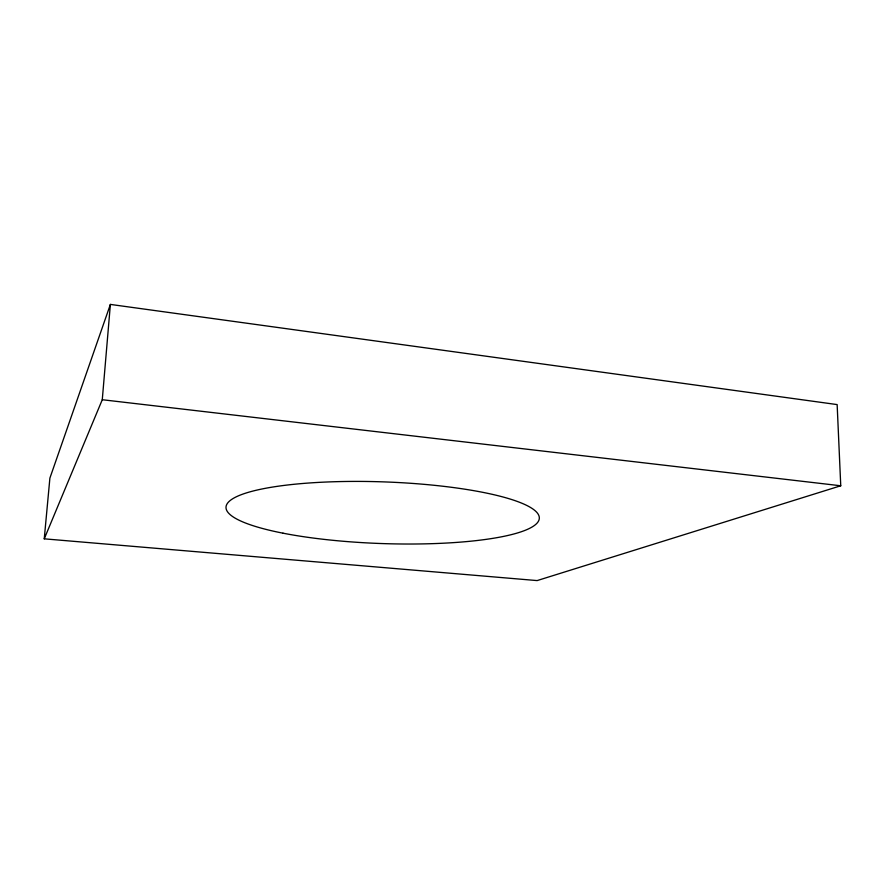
<?xml version="1.0" encoding="UTF-8"?>
<svg xmlns="http://www.w3.org/2000/svg" width="885" height="885" viewBox="0 0 885 885"><rect width="100%" height="100%" fill="white"/><g stroke="black" fill="none" stroke-linecap="round" stroke-linejoin="round"><path stroke-width="1.33" d="M44.25 538.832L102.273 399.721L110.382 304.418L837.144 404.589L840.75 485.776L537.129 580.582L44.25 538.832L49.892 478.11L110.382 304.418M102.273 399.721L840.75 485.776M283.001 533.179A156.722 30.842 2 0 0 537.151 523.013A156.722 30.842 2 0 0 327.915 481.96A156.722 30.842 2 0 0 283.001 533.179"/></g></svg>
